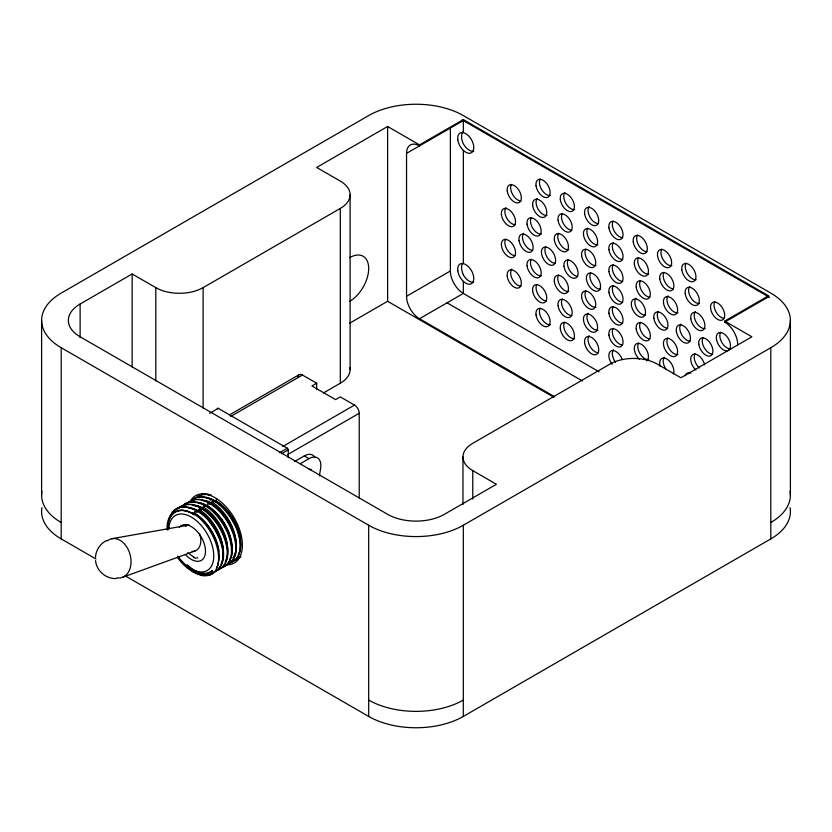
<?xml version="1.0" encoding="UTF-8"?>
<svg xmlns="http://www.w3.org/2000/svg" width="832" height="832" viewBox="0 0 832 832"><rect width="100%" height="100%" fill="white"/><g stroke="black" fill="none" stroke-linecap="round" stroke-linejoin="round"><path stroke-width="1.25" d="M462.966 504.525L462.966 456.966M212.493 571.116L210.371 573.924M95.493 557.294C95.826 550.17 100.329 543.442 106.777 540.405M319.405 475.956L320.622 468.322A16.723 9.662 -60 0 0 309.026 458.64L304.304 455.905L294.466 461.583M168.844 520.27C173.971 496.444 202.062 509.527 210.569 523.494C220.615 536.172 232.003 564.71 211.91 573.196M170.196 517.504C177.133 497.099 203.341 509.891 211.11 523.182C220.917 535.829 232.232 563.098 213.408 572.541M216.674 498.69L215.977 500.479L214.302 501.446L213.262 499.959C207.303 496.735 199.784 495.113 193.606 498.742M216.518 569.369L216.372 569.618A37.17 21.466 60 0 1 208.25 575.463L205.171 575.817A37.17 21.466 60 0 1 200.824 575.328M240.354 556.774L237.214 559.416L233.366 560.81M240.885 556.473L237.754 559.104L234.863 560.154M177.33 508.966C192.234 496.174 211.359 513.947 218.982 527.02C226.564 539.198 234.166 564.138 216.206 570.721M177.871 508.654C192.774 495.862 211.89 513.635 219.513 526.708C226.866 538.772 234.541 562.619 217.703 570.066M181.626 506.49L185.557 503.391M185.91 504.005C200.814 491.213 219.939 508.986 227.562 522.059C235.154 534.248 242.746 559.177 224.786 565.77M187.294 503.006C202.384 491.577 220.49 508.997 228.103 521.758C235.446 533.822 243.131 557.658 226.283 565.105M190.206 501.53L194.137 498.43M194.49 499.054C198.702 494.624 205.234 493.054 211.026 494.926M198.786 496.579L202.186 493.792M199.316 496.267L202.727 493.48M80.122 337.678L80.122 304.013L132.153 273.978L155.813 287.633A33.446 19.313 0 0 0 203.112 287.633L340.309 208.426A33.446 19.313 0 0 0 340.309 181.106L316.659 167.45L387.618 126.485L419.515 144.903L463.341 119.6L768.539 295.807L768.539 296.785A18.335 10.587 60 0 1 769.517 297.388M554.164 396.469L419.515 318.729A18.335 10.587 60 0 1 406.546 296.275L406.546 153.358L463.341 120.578L768.539 296.785L724.714 322.088A18.335 10.587 60 0 1 737.682 344.542M349.461 323.315L387.618 301.288L554.008 397.353M406.546 296.275L450.372 270.972L450.372 128.055M209.581 413.358L218.254 408.356L287.321 448.23A1.342 0.77 60 0 1 288.267 449.862L288.267 457.652M229.653 414.804L299.114 374.702M230.755 416.426L302.463 375.034L316.659 383.219L316.659 389.563M419.515 318.729L463.341 293.426L599.113 371.81M316.659 383.219L311.927 385.954L335.577 399.61L340.309 396.885L354.505 405.07A6.687 3.858 60 0 1 359.226 413.265L359.226 498.295M323.44 392.964L340.309 383.23A33.446 19.313 0 0 0 349.929 367.578M282.797 446.472L354.505 405.07M279.594 452.691L287.321 448.23M281.642 453.69L288.267 449.862M287.518 454.667L359.226 413.265M300.29 463.684L309.026 458.64M724.714 322.088L724.714 321.11L768.539 295.807M61.194 347.714L368.69 525.252A66.903 38.626 0 0 0 463.31 525.252L770.806 347.714A66.903 38.626 0 0 0 770.806 293.093L463.31 115.565A66.903 38.626 0 0 0 368.69 115.565L61.194 293.093A66.903 38.626 0 0 0 61.194 347.714L61.194 538.907L95.982 558.99M125.164 575.838L368.69 716.435A66.903 38.626 0 0 0 463.31 716.435L770.806 538.907A66.903 38.626 0 0 0 790.046 507.603M197.891 496.267L202.01 494.707L206.69 494.458L210.496 495.238M185.026 503.693C203.518 495.851 220.033 515.684 227.209 530.639C232.398 541.778 236.642 561.974 221.998 567.58M122.138 577.46L194.917 551.044M230.578 562.63C242.882 558.594 241.644 542.204 238.358 532.262C233.865 519.158 225.347 507.042 213.262 499.959L211.692 502.954L210.018 503.922L208.978 502.445L207.397 505.44L205.722 506.397L204.682 504.92L203.102 507.915L201.438 508.882L200.398 507.395L198.817 510.39L197.142 511.358L196.102 509.87L194.522 512.866L192.858 513.833L192.317 513.063M229.081 563.285C244.681 558.428 240.677 537.326 235.258 525.99C228.249 511.805 215.218 495.674 197.725 497.193M220.49 568.246C236.101 563.378 232.097 542.287 226.678 530.951C219.669 516.755 206.638 500.635 189.145 502.143M111.613 538.751L187.897 525.242M116.251 578.542C106.038 579.155 96.398 570.773 95.545 560.581M187.699 552.625L194.428 557.617M193.523 557.17L196.113 558.48M724.714 321.11L751.878 336.794L680.919 377.759L657.27 364.104A33.446 19.313 0 0 0 609.96 364.104L472.774 443.31A33.446 19.313 0 0 0 472.774 470.621L472.774 499.106M446.628 302.588L582.421 380.983M472.774 470.621L496.423 484.276L444.382 514.322A40.144 23.171 0 0 1 387.618 514.322L80.122 336.794A40.144 23.171 0 0 1 80.122 304.013M191.963 570.367L193.96 571.813M193.419 572.125L185.224 565.406M181.428 561.101L182.894 562.931M790.4 320.403L790.4 495.206M770.806 347.714L770.806 538.907M463.341 119.6L463.341 132.631M463.341 150.384L463.341 263.619M463.341 281.362L463.341 293.426A18.335 10.587 60 0 1 450.372 270.972M463.31 525.252L463.31 716.435M419.515 144.903L419.515 145.881A18.335 10.587 60 0 0 406.546 153.358M387.618 126.485L387.618 301.288M368.69 525.252L368.69 716.435M350.106 194.771L350.106 369.574M340.309 208.426L340.309 383.23M203.112 287.633L203.112 408.054M155.813 287.633L155.813 380.858M132.153 273.978L132.153 367.203M41.6 320.403L41.6 495.206M61.194 522.517A66.903 38.626 0 0 1 41.954 491.223M463.31 700.055A66.903 38.626 0 0 1 368.69 700.055M790.046 491.223A66.903 38.626 0 0 1 770.806 522.517M473.699 282.173A11.388 6.573 60 0 1 463.31 274.758M463.33 274.747A11.378 6.531 64.9 0 1 462.415 263.536M462.176 119.964A18.335 10.587 60 0 1 463.341 120.578M473.699 151.195A11.388 6.573 60 0 1 463.31 143.78A11.378 6.531 64.9 0 1 462.665 132.122M532.792 250.359A10.036 5.793 60 0 1 524.274 243.651A10.036 5.793 60 0 1 523.598 233.282M555.266 263.328A10.036 5.793 60 0 1 546.988 257.067A10.036 5.793 60 0 1 545.709 246.771M577.741 276.307A10.036 5.793 60 0 1 569.462 270.046A10.036 5.793 60 0 1 568.173 259.74M600.205 289.276A10.036 5.793 60 0 1 591.937 283.015A10.036 5.793 60 0 1 590.647 272.719M622.679 302.255A10.036 5.793 60 0 1 614.401 295.994A10.036 5.793 60 0 1 613.122 285.688M712.566 354.151A10.036 5.793 60 0 1 704.288 347.88A10.036 5.793 60 0 1 702.998 337.584M690.092 341.172A10.036 5.793 60 0 1 681.564 334.464A10.036 5.793 60 0 1 680.898 324.106M667.618 328.203A10.036 5.793 60 0 1 659.35 321.932A10.036 5.793 60 0 1 658.06 311.636M645.154 315.224A10.036 5.793 60 0 1 636.626 308.516A10.036 5.793 60 0 1 635.95 298.158M666.38 369.793A10.036 5.793 60 0 1 664.331 357.261M660.192 366.392A10.036 5.793 60 0 1 666.786 358.987A10.036 5.793 60 0 1 673.379 374.005M648.731 359.59A10.036 5.793 60 0 1 640.089 353.829A10.036 5.793 60 0 1 638.539 343.096M639.413 359.258A10.036 5.793 60 0 1 634.868 345.467A10.036 5.793 60 0 1 645.06 347.641A10.036 5.793 60 0 1 646.87 360.849M649.969 338.884A10.036 5.793 60 0 1 641.69 332.623A10.036 5.793 60 0 1 640.411 322.317M646.984 251.711A10.036 5.793 60 0 1 638.706 245.45A10.036 5.793 60 0 1 637.416 235.144M648.731 274.144A10.036 5.793 60 0 1 640.089 268.382A10.036 5.793 60 0 1 638.539 257.65M649.969 297.138A10.036 5.793 60 0 1 641.69 290.878A10.036 5.793 60 0 1 640.411 280.571M677.893 354.578A10.036 5.793 60 0 1 669.25 348.816A10.036 5.793 60 0 1 667.701 338.073M699.348 367.983A10.036 5.793 60 0 1 694.99 353.829M695.864 370.001A10.036 5.793 60 0 1 692.796 354.557A10.036 5.793 60 0 1 704.642 364.926M688.865 373.651A10.036 5.793 60 0 1 689.385 372.445M685.381 375.669A10.036 5.793 60 0 1 690.914 373.058M673.525 288.881A10.036 5.793 60 0 1 665.246 282.62A10.036 5.793 60 0 1 663.967 272.324M677.893 312.832A10.036 5.793 60 0 1 668.99 306.634A10.036 5.793 60 0 1 668.065 295.818M705.182 328.588A10.036 5.793 60 0 1 696.28 322.39A10.036 5.793 60 0 1 695.354 311.574M730.798 348.764A10.036 5.793 60 0 1 722.155 343.002A10.036 5.793 60 0 1 720.606 332.259M699.577 303.503A10.036 5.793 60 0 1 690.674 297.305A10.036 5.793 60 0 1 689.749 286.489M724.37 318.354A10.036 5.793 60 0 1 716.092 312.094A10.036 5.793 60 0 1 714.802 301.787M671.902 265.678A10.036 5.793 60 0 1 663.27 259.917A10.036 5.793 60 0 1 661.721 249.174M696.207 279.708A10.036 5.793 60 0 1 687.565 273.946A10.036 5.793 60 0 1 686.026 263.203M622.679 237.682A10.036 5.793 60 0 1 614.401 231.421A10.036 5.793 60 0 1 613.122 221.114M622.679 259.532A10.036 5.793 60 0 1 614.151 252.824A10.036 5.793 60 0 1 613.486 242.455M622.679 281.382A10.036 5.793 60 0 1 614.401 275.122A10.036 5.793 60 0 1 613.122 264.815M622.679 323.128A10.036 5.793 60 0 1 614.401 316.867A10.036 5.793 60 0 1 613.122 306.561M622.679 344.978A10.036 5.793 60 0 1 614.401 338.718A10.036 5.793 60 0 1 613.122 328.411M615.534 362.284A10.036 5.793 60 0 1 613.486 349.752M612.061 364.291A10.036 5.793 60 0 1 611.187 350.854A10.036 5.793 60 0 1 622.242 359.549M598.374 352.799A10.036 5.793 60 0 1 589.857 346.091A10.036 5.793 60 0 1 589.181 335.722M574.704 338.707A10.036 5.793 60 0 1 566.062 332.946A10.036 5.793 60 0 1 564.512 322.202M571.834 315.619A10.036 5.793 60 0 1 563.555 309.358A10.036 5.793 60 0 1 562.276 299.062M597.886 330.242A10.036 5.793 60 0 1 588.983 324.033A10.036 5.793 60 0 1 588.058 313.227M596.014 307.31A10.036 5.793 60 0 1 587.371 301.548A10.036 5.793 60 0 1 585.822 290.805M598.374 223.652A10.036 5.793 60 0 1 589.857 216.944A10.036 5.793 60 0 1 589.181 206.575M597.886 244.795A10.036 5.793 60 0 1 589.243 239.023A10.036 5.793 60 0 1 587.694 228.29M596.014 265.564A10.036 5.793 60 0 1 587.371 259.802A10.036 5.793 60 0 1 585.822 249.059M568.724 291.554A10.036 5.793 60 0 1 560.082 285.792A10.036 5.793 60 0 1 558.532 275.049M541.434 275.798A10.036 5.793 60 0 1 532.792 270.036A10.036 5.793 60 0 1 531.242 259.293M546.416 300.945A10.036 5.793 60 0 1 538.138 294.684A10.036 5.793 60 0 1 536.848 284.378M550.399 324.678A10.036 5.793 60 0 1 541.757 318.916A10.036 5.793 60 0 1 540.218 308.173M520.988 286.156A10.036 5.793 60 0 1 512.47 279.448A10.036 5.793 60 0 1 511.794 269.079M571.834 230.173A10.036 5.793 60 0 1 563.555 223.912A10.036 5.793 60 0 1 562.276 213.616M568.724 249.808A10.036 5.793 60 0 1 560.082 244.046A10.036 5.793 60 0 1 558.532 233.303M541.434 234.052A10.036 5.793 60 0 1 532.792 228.29A10.036 5.793 60 0 1 531.242 217.547M515.185 255.684A10.036 5.793 60 0 1 506.917 249.413A10.036 5.793 60 0 1 505.627 239.117M515.185 224.702A10.036 5.793 60 0 1 506.667 217.994A10.036 5.793 60 0 1 505.991 207.636M547.04 215.436A10.036 5.793 60 0 1 538.138 209.238A10.036 5.793 60 0 1 537.212 198.422M520.988 200.938A10.036 5.793 60 0 1 512.72 194.667A10.036 5.793 60 0 1 511.43 184.371M574.704 209.56A10.036 5.793 60 0 1 565.802 203.351A10.036 5.793 60 0 1 564.876 192.546M550.399 195.53A10.036 5.793 60 0 1 541.757 189.769A10.036 5.793 60 0 1 540.218 179.026M61.194 538.907A66.903 38.626 0 0 1 41.954 507.603M190.57 500.729A38.802 22.402 60 0 1 234.343 518.149A38.802 22.402 60 0 1 227.542 564.762M349.773 257.587A26.759 15.454 -60 0 1 368.69 268.507A26.759 15.454 -60 0 1 349.773 301.288M107.214 540.925A20.072 14.196 75 0 1 130.125 554.736A20.072 14.196 75 0 1 116.854 577.782M199.493 533.634A13.385 9.464 75 0 1 192.088 551.356M185.526 526.271A13.385 9.464 75 0 1 189.374 525.075M297.846 376.615A6.687 3.858 60 0 1 302.463 375.034M215.977 500.718A34.653 19.334 59 0 1 240.438 548.007M206.211 497.931A34.653 20.561 58.6 0 1 215.946 501.426M216.06 501.519A34.653 20.509 58.5 0 1 240.167 539.854M240.739 548.236A34.653 19.302 60.9 0 1 238.285 554.393M211.661 501.946A34.653 19.427 61.3 0 1 233.064 528.965A34.653 19.427 61.3 0 1 232.887 557.846M205.442 500.5A34.653 20.561 58.6 0 1 211.692 503.038M210.964 503.329A34.653 20.54 58.6 0 1 236.122 543.785M210.049 499.99A34.653 19.542 61.6 0 1 210.475 500.178M213.439 501.738A34.653 19.542 61.6 0 1 213.866 501.998M231.826 553.103A34.653 19.334 59 0 0 207.397 505.669A34.653 20.561 58.6 0 0 197.538 502.455M206.679 505.794A34.653 20.54 58.6 0 1 231.837 546.083M207.428 502.84A34.653 19.916 61.9 0 1 209.581 503.994M202.322 500.479A34.653 20.706 59.1 0 1 205.556 501.218M232.128 553.342A34.653 19.302 60.9 0 1 229.902 559.031M203.07 506.896A34.653 19.427 61.3 0 1 225.285 561.288M196.851 505.45A34.653 20.561 58.6 0 1 203.102 507.998M199.358 508.768A34.653 19.458 61.4 0 1 201.396 509.995M202.384 508.29A34.653 20.54 58.6 0 1 227.562 549.401M197.662 557.939A34.653 19.458 61.4 0 1 197.028 557.305M203.601 506.251A34.653 19.458 61.4 0 1 204.027 506.49M198.786 509.382A34.653 19.427 61.3 0 1 221.146 563.482M188.51 507.728A34.653 20.561 58.6 0 1 198.796 511.233M195.021 511.202A34.653 19.458 61.4 0 1 197.111 512.46M197.6 510.474A34.653 20.54 58.6 0 1 222.955 547.841M223.309 551.98A34.653 20.54 58.6 0 1 223.267 554.58M193.326 505.502A34.653 20.696 59.1 0 1 196.986 506.324M217.308 408.897A1.342 0.77 60 0 1 218.254 408.356M309.026 469.56A3.349 1.934 -60 0 1 311.366 470.486M304.304 455.905A16.723 9.662 -60 0 1 314.881 457.35M179.348 527.249A20.072 11.586 60 0 1 198.39 532.906A20.072 11.586 60 0 1 203.902 557.794A20.072 11.586 60 0 1 185.39 554.507M168.875 528.216A31.782 18.346 60 0 1 197.111 521.3A31.782 18.346 60 0 1 211.505 566.01A31.782 18.346 60 0 1 177.819 556.005M167.097 529.63A35.142 20.582 59.2 0 1 192.317 513.531M192.317 512.897A36.452 20.53 59.6 0 1 216.206 568.974M211.463 570.877A34.622 19.989 60 0 1 177.518 557.544M211.588 570.96A3.255 1.602 17.1 0 1 212.254 570.783M211.661 571.189A34.653 19.209 59.8 0 1 187.086 564.678M169.281 528.726A34.653 19.209 59.8 0 1 169.239 527.592M177.247 511.233A34.653 19.209 59.8 0 1 194.438 514.935M210.33 573.841A33.675 17.545 53.4 0 1 200.294 573.966M200.668 575.224A37.201 20.779 60.9 0 1 193.419 572.031M167.866 530.078A34.653 20.53 61.5 0 1 192.858 513.666M216.434 569.858A37.201 20.696 59.6 0 1 193.95 571.563M194.532 513.042A34.653 19.271 59.3 0 1 217.641 564.73M193.315 512.98A34.653 20.54 58.6 0 1 218.743 551.158M218.982 556.15A34.653 20.54 58.6 0 1 218.93 557.326M218.026 565.136A34.653 19.219 59.7 0 1 216.705 567.278M238.597 557.731A35.859 20.706 60 0 1 237.286 558.22M457.787 139.776A11.388 6.573 60 0 0 470.818 153.046A11.388 6.573 60 0 0 468.614 135.876A11.388 6.573 60 0 0 457.787 139.776M457.787 270.754A11.388 6.573 60 0 0 470.818 284.024A11.388 6.573 60 0 0 468.614 266.854A11.388 6.573 60 0 0 457.787 270.754M519.043 240.458A10.036 5.793 60 0 0 530.525 252.148A10.036 5.793 60 0 0 528.59 237.016A10.036 5.793 60 0 0 519.043 240.458M541.518 253.427A10.036 5.793 60 0 0 552.999 265.127A10.036 5.793 60 0 0 551.065 249.995A10.036 5.793 60 0 0 541.518 253.427M563.992 266.406A10.036 5.793 60 0 0 575.474 278.096A10.036 5.793 60 0 0 573.529 262.964A10.036 5.793 60 0 0 563.992 266.406M586.466 279.375A10.036 5.793 60 0 0 597.938 291.075A10.036 5.793 60 0 0 596.003 275.943A10.036 5.793 60 0 0 586.466 279.375M608.93 292.354A10.036 5.793 60 0 0 620.412 304.044A10.036 5.793 60 0 0 618.478 288.912A10.036 5.793 60 0 0 608.93 292.354M698.818 344.24A10.036 5.793 60 0 0 710.299 355.94A10.036 5.793 60 0 0 708.354 340.808A10.036 5.793 60 0 0 698.818 344.24M676.343 331.271A10.036 5.793 60 0 0 687.825 342.971A10.036 5.793 60 0 0 685.89 327.829A10.036 5.793 60 0 0 676.343 331.271M653.879 318.292A10.036 5.793 60 0 0 665.35 329.992A10.036 5.793 60 0 0 663.416 314.86A10.036 5.793 60 0 0 653.879 318.292M631.405 305.323A10.036 5.793 60 0 0 642.886 317.023A10.036 5.793 60 0 0 640.942 301.891A10.036 5.793 60 0 0 631.405 305.323M636.22 328.983A10.036 5.793 60 0 0 647.702 340.673A10.036 5.793 60 0 0 645.767 325.541A10.036 5.793 60 0 0 636.22 328.983M633.235 241.81A10.036 5.793 60 0 0 644.717 253.5A10.036 5.793 60 0 0 642.772 238.368A10.036 5.793 60 0 0 633.235 241.81M634.358 264.306A10.036 5.793 60 0 0 645.84 276.006A10.036 5.793 60 0 0 643.895 260.863A10.036 5.793 60 0 0 634.358 264.306M636.22 287.238A10.036 5.793 60 0 0 647.702 298.927A10.036 5.793 60 0 0 645.767 283.795A10.036 5.793 60 0 0 636.22 287.238M663.52 344.739A10.036 5.793 60 0 0 674.991 356.429A10.036 5.793 60 0 0 673.057 341.297A10.036 5.793 60 0 0 663.52 344.739M659.776 278.98A10.036 5.793 60 0 0 671.258 290.68A10.036 5.793 60 0 0 669.323 275.548A10.036 5.793 60 0 0 659.776 278.98M663.52 302.994A10.036 5.793 60 0 0 674.991 314.683A10.036 5.793 60 0 0 673.057 299.551A10.036 5.793 60 0 0 663.52 302.994M690.81 318.75A10.036 5.793 60 0 0 702.291 330.45A10.036 5.793 60 0 0 700.346 315.307A10.036 5.793 60 0 0 690.81 318.75M716.425 338.926A10.036 5.793 60 0 0 727.906 350.615A10.036 5.793 60 0 0 725.962 335.483A10.036 5.793 60 0 0 716.425 338.926M685.204 293.665A10.036 5.793 60 0 0 696.686 305.354A10.036 5.793 60 0 0 694.741 290.222A10.036 5.793 60 0 0 685.204 293.665M710.622 308.454A10.036 5.793 60 0 0 722.103 320.143A10.036 5.793 60 0 0 720.158 305.011A10.036 5.793 60 0 0 710.622 308.454M657.54 255.84A10.036 5.793 60 0 0 669.011 267.53A10.036 5.793 60 0 0 667.077 252.398A10.036 5.793 60 0 0 657.54 255.84M681.834 269.87A10.036 5.793 60 0 0 693.316 281.57A10.036 5.793 60 0 0 691.382 266.427A10.036 5.793 60 0 0 681.834 269.87M608.93 227.781A10.036 5.793 60 0 0 620.412 239.47A10.036 5.793 60 0 0 618.478 224.338A10.036 5.793 60 0 0 608.93 227.781M608.93 249.631A10.036 5.793 60 0 0 620.412 261.321A10.036 5.793 60 0 0 618.478 246.189A10.036 5.793 60 0 0 608.93 249.631M608.93 271.482A10.036 5.793 60 0 0 620.412 283.171A10.036 5.793 60 0 0 618.478 268.039A10.036 5.793 60 0 0 608.93 271.482M608.93 313.227A10.036 5.793 60 0 0 620.412 324.917A10.036 5.793 60 0 0 618.478 309.785A10.036 5.793 60 0 0 608.93 313.227M608.93 335.078A10.036 5.793 60 0 0 620.412 346.767A10.036 5.793 60 0 0 618.478 331.635A10.036 5.793 60 0 0 608.93 335.078M584.626 342.888A10.036 5.793 60 0 0 596.107 354.588A10.036 5.793 60 0 0 594.173 339.456A10.036 5.793 60 0 0 584.626 342.888M560.331 328.858A10.036 5.793 60 0 0 571.813 340.558A10.036 5.793 60 0 0 569.868 325.426A10.036 5.793 60 0 0 560.331 328.858M558.085 305.718A10.036 5.793 60 0 0 569.566 317.418A10.036 5.793 60 0 0 567.632 302.276A10.036 5.793 60 0 0 558.085 305.718M583.513 320.393A10.036 5.793 60 0 0 594.994 332.093A10.036 5.793 60 0 0 593.05 316.961A10.036 5.793 60 0 0 583.513 320.393M581.641 297.461A10.036 5.793 60 0 0 593.122 309.161A10.036 5.793 60 0 0 591.178 294.029A10.036 5.793 60 0 0 581.641 297.461M584.626 213.741A10.036 5.793 60 0 0 596.107 225.441A10.036 5.793 60 0 0 594.173 210.309A10.036 5.793 60 0 0 584.626 213.741M583.513 234.946A10.036 5.793 60 0 0 594.994 246.646A10.036 5.793 60 0 0 593.05 231.514A10.036 5.793 60 0 0 583.513 234.946M581.641 255.715A10.036 5.793 60 0 0 593.122 267.415A10.036 5.793 60 0 0 591.178 252.283A10.036 5.793 60 0 0 581.641 255.715M554.351 281.705A10.036 5.793 60 0 0 565.833 293.405A10.036 5.793 60 0 0 563.888 278.273A10.036 5.793 60 0 0 554.351 281.705M527.062 265.949A10.036 5.793 60 0 0 538.533 277.649A10.036 5.793 60 0 0 536.598 262.517A10.036 5.793 60 0 0 527.062 265.949M532.667 291.044A10.036 5.793 60 0 0 544.149 302.734A10.036 5.793 60 0 0 542.204 287.602A10.036 5.793 60 0 0 532.667 291.044M536.026 314.829A10.036 5.793 60 0 0 547.508 326.529A10.036 5.793 60 0 0 545.574 311.397A10.036 5.793 60 0 0 536.026 314.829M507.239 276.255A10.036 5.793 60 0 0 518.721 287.945A10.036 5.793 60 0 0 516.786 272.813A10.036 5.793 60 0 0 507.239 276.255M558.085 220.272A10.036 5.793 60 0 0 569.566 231.972A10.036 5.793 60 0 0 567.632 216.84A10.036 5.793 60 0 0 558.085 220.272M554.351 239.959A10.036 5.793 60 0 0 565.833 251.659A10.036 5.793 60 0 0 563.888 236.527A10.036 5.793 60 0 0 554.351 239.959M527.062 224.203A10.036 5.793 60 0 0 538.533 235.903A10.036 5.793 60 0 0 536.598 220.771A10.036 5.793 60 0 0 527.062 224.203M501.446 245.773A10.036 5.793 60 0 0 512.918 257.473A10.036 5.793 60 0 0 510.983 242.341A10.036 5.793 60 0 0 501.446 245.773M501.446 214.802A10.036 5.793 60 0 0 512.918 226.502A10.036 5.793 60 0 0 510.983 211.37A10.036 5.793 60 0 0 501.446 214.802M532.667 205.598A10.036 5.793 60 0 0 544.149 217.287A10.036 5.793 60 0 0 542.204 202.155A10.036 5.793 60 0 0 532.667 205.598M507.239 191.027A10.036 5.793 60 0 0 518.721 202.727A10.036 5.793 60 0 0 516.786 187.595A10.036 5.793 60 0 0 507.239 191.027M560.331 199.711A10.036 5.793 60 0 0 571.813 211.411A10.036 5.793 60 0 0 569.868 196.279A10.036 5.793 60 0 0 560.331 199.711M536.026 185.682A10.036 5.793 60 0 0 547.508 197.382A10.036 5.793 60 0 0 545.574 182.25A10.036 5.793 60 0 0 536.026 185.682"/></g></svg>
